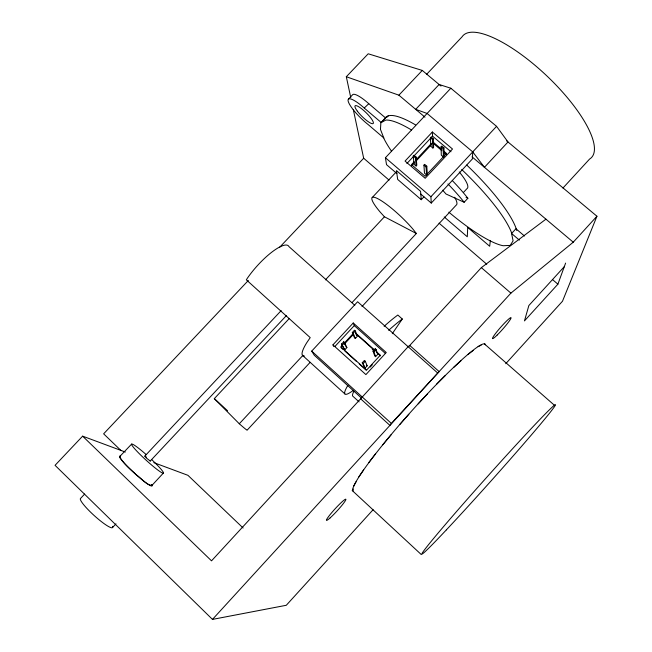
<?xml version="1.0" encoding="UTF-8"?>
<svg xmlns="http://www.w3.org/2000/svg" width="652" height="652" viewBox="0 0 652 652"><rect width="100%" height="100%" fill="white"/><g stroke="black" fill="none" stroke-linecap="round" stroke-linejoin="round"><path stroke-width="0.98" d="M472.733 151.9L484.444 167.32L507.998 141.989L496.563 126.341L450.842 88.232L439.122 84.491L415.691 109.34L427.093 113.464L472.733 151.9L472.39 158.933L431.265 203.065L420.793 194.076M386.579 116.684L380.874 122.723L380.466 129.406L384.387 139.487A89.373 20.228 43.3 0 0 391.55 151.256M490.353 240.474L489.685 246.26L467.72 227.434L467.297 236.782L444.232 216.961M353.547 486.449L356.041 481.812M353.205 488.967L353.058 491.078M151.582 484.591L151.981 485.324C146.781 485.561 141.101 477.957 136.48 474.974C130.571 469.22 123.652 463.963 119.585 456.693L131.655 444.053M564.306 266.644L528.862 305.527L524.461 320.89L557.9 284.174L565.61 263.09M506.449 140.693L596.947 216.236L562.489 301.24L505.748 363.702M358.853 476.824L363.653 469.88M382.757 444.778L391.118 434.778M392.276 333.694L402.292 318.999L397.818 315.038A73.065 11.915 -48 0 0 384.134 326.302M368.763 462.594L375.585 453.784M391.371 423.425L389.929 425.397L360.646 398.796L408.128 346.701L409.741 345.446L439.138 371.591L391.371 423.425L311.697 351.118L357.606 301.754L437.573 372.911M399.66 424.615L408.877 414.232M418.168 403.849L427.467 393.963M453.711 367.378L460.923 360.825M373.115 509.701L286.285 605.284L212.479 619.4L55.053 465.324L82.625 436.155L125.323 452.04M212.479 619.4L510.907 293.123L573.247 242.194L596.947 216.236M362.267 397.027L211.525 560.842L82.625 436.155M409.081 346.171L481.355 267.63L545.944 219.17M562.953 188.037L589.604 159.047A88.55 28.427 43.5 0 0 547.713 76.732A88.55 28.427 43.5 0 0 462.072 36.822L426.424 74.532M362.243 362.789L364.403 360.45L365.283 361.241L367.157 365.829L365.047 368.127L362.243 362.789L363.123 363.58L365.047 368.127M373.042 351.094L375.193 348.763L376.074 349.545L377.72 354.386L375.609 356.677L374.745 355.902L373.042 351.094L373.922 351.884L375.609 356.677M363.123 363.58L365.283 361.241M373.922 351.884L376.074 349.545M370.246 367.043L372.3 364.81M151.761 485.601L163.383 473.067M334.875 346.505L354.272 325.609L353.237 322.984L332.936 344.851L333.767 346.448M341.542 344.142L343.702 341.811L344.566 342.602L346.888 347.573L344.778 349.855L341.542 344.142L344.778 349.855M352.316 332.52L354.476 330.197L355.348 330.98L357.426 336.196L355.324 338.469L354.468 337.703L352.316 332.52L353.188 333.302L355.324 338.469M342.414 344.924L344.566 342.602M353.188 333.302L355.348 330.98M342.838 344.688L340.776 346.905L366.546 370.132L380.32 355.201L376.636 351.901M344.9 342.463L353.148 333.563M342.496 346.13L341.118 347.606L343.392 349.651M344.549 343.914L353.457 334.305M467.859 354.598L473.173 350.474M310.14 362.341L247.198 430.092A34.043 0.929 42.7 0 1 240.466 424.794L239.3 423.767L302.927 355.381M352.031 302.609L416.351 233.481L413.099 229.333A33.382 5.917 43.3 0 0 378.03 198.811A33.382 5.917 43.3 0 0 380.385 212.307L384.435 216.774L416.351 233.481M463.58 192.299L466.987 188.64A29.878 7.025 43.4 0 0 459.228 171.957M362.015 306.505L456.082 205.25A33.244 7.294 43.4 0 0 454.648 197.271M442.692 190.18L445.992 194.003L464.159 202.259L467.875 198.257A66.561 14.621 43.4 0 0 452.325 180.571M421.257 199.699L420.564 191.297L396.457 170.612L397.671 179.43L421.257 199.699L423.89 196.88M431.265 203.065L430.907 196.749L496.563 126.341M416.115 165.983L416.824 165.225L416.123 157.091L413.987 155.282L413.262 156.056L414.02 164.198L416.115 165.983L415.397 157.865L413.262 156.056M432.912 148.053L433.621 147.295L433.254 138.827L431.127 137.026L430.401 137.792L430.825 146.276L432.912 148.053L432.537 139.601L433.254 138.827M286.44 315.544L150.245 461.037L146.651 458.242L144.825 456.107L281.167 310.613M423.93 165.143L424.656 164.369L426.791 166.187L427.288 174.157L426.579 174.915L424.476 173.13L423.93 165.143L426.066 166.969L426.579 174.915M441.078 146.83L441.803 146.056L443.947 147.865L444.102 156.178L443.393 156.936L441.298 155.152L441.078 146.83L443.221 148.64L443.393 156.936M426.066 166.969L426.791 166.187M443.221 148.64L443.947 147.865M239.3 423.767L214.312 398.633L289.309 318.469M325.413 279.871L384.435 216.774M112.543 527.525L115.983 523.849M84.662 494.045L80.522 498.462A21.622 3.407 42.2 0 0 96.243 517.378A21.622 3.407 42.2 0 0 112.535 526.335M432.357 131.997L405.055 161.077L425.169 178.273L452.512 149.023L432.357 131.997L432.545 136.178L406.889 163.522M372.194 197.564L396.408 171.761M415.397 157.865L416.123 157.091M414.248 161.696L411.493 164.638L425.128 176.285L446.506 153.432L443.466 150.856M416.31 159.495L431.469 143.334M411.608 165.779L414.354 162.845M416.416 160.653L431.526 144.532M248.33 280.474L103.635 433.833L121.125 450.662M279.789 247.141L363.669 158.24L353.302 109.536M396.856 173.522L386.522 164.654L385.413 157.743L450.842 88.232M422.276 70.432L368.201 53.79L346.318 76.74L398.877 95.168L422.276 70.432L440.988 86.056M348.543 99.031L352.797 94.556A22.095 4.947 44.4 0 1 368.551 103.489L385.56 117.955L380.874 122.723M387.035 117.156L388.429 115.681M383.792 137.955L368.209 124.614A22.103 4.841 44.4 0 1 348.168 101.15A22.103 4.841 44.4 0 1 364.24 108.028L368.771 103.701M436.62 384.158L445.218 375.609M478.095 346.636L481.192 345.144M144.825 456.107L146.341 457.068M153.79 462.618L187.947 475.324L243.123 528.006M466.05 197.442L467.875 198.257M398.877 95.168L424.957 117.156M472.024 156.839L573.247 242.194M432.545 136.178L450.972 151.761M430.401 137.792L432.537 139.601M433.604 142.511L441.95 149.577M432.904 143.065L441.983 150.759M443.49 152.038L446.522 154.597M524.477 236.008L515.952 228.754L511.592 233.489L519.334 240.099M364.46 108.24L381.241 122.527L385.829 120.066A89.373 20.228 43.3 0 1 411.591 130.033M552.529 279.586L557.9 284.174M385.413 157.743L430.907 196.749M363.669 158.24L389.057 180.099M439.065 223.163L486.767 264.239M481.355 267.63L510.907 293.123M484.469 343.954L554.624 405.446M354.827 305.299L288.991 246.643A35.778 9.682 -47.9 0 0 272.218 251.843A35.778 9.682 -47.9 0 0 247.328 278.274L246.358 279.838L310.213 337.63L306.693 342.805A36.219 7.376 -48 0 0 304.345 355.976M353.237 322.984L386.261 352.528L365.902 374.607L332.936 344.851M354.272 325.609L385.471 353.531M356 333.408L374.427 349.92M356.334 334.183L374.492 350.45M376.758 352.487L380.54 355.878M372.243 349.195L373.759 350.548M346.033 346.807L346.888 347.573M366.302 365.055L367.157 365.829M344.9 351.012L356.236 361.232M359.252 363.955L366.057 370.083M214.312 398.633L215.649 399.839A34.043 0.929 42.7 0 1 227.581 410.825M361.452 398.03L314.272 355.21L311.697 351.118M359.089 401.876L352.65 396.017A32.902 5.02 -48 0 1 353.816 391.42M302.406 355.258L344.818 393.857M352.161 490.467L421.282 554.559M149.968 460.548L150.245 461.037M343.702 341.811L345.642 345.976M355.527 332.813L356.571 335.43M375.193 348.763L376.025 351.192M346.318 76.74L350.76 97.613M352.593 490.239A98.884 10.057 -48.1 0 1 417.166 404.908A98.884 10.057 -48.1 0 1 485.544 344.794M385.748 117.49A89.324 20.668 43.3 0 1 415.601 124.939M466.742 165.054A89.324 20.668 43.3 0 1 516.743 230.474M151.826 484.729A22.021 2.461 42.4 0 1 134.459 473.197A22.021 2.461 42.4 0 1 120.49 456.27M388.657 330.32A73.122 11.589 -48 0 1 402.292 318.999M353.27 390.369A36.512 5.778 -48 0 1 347.875 385.373M447.948 183.954A66.594 14.352 43.4 0 1 464.159 202.259M448.853 212.161A89.373 20.228 43.3 0 0 503.157 245.731L510.214 245.405L513.083 240.832L511.315 232.112A89.373 20.228 43.3 0 0 461.722 169.528M151.663 459.578A21.5 2.111 42.4 0 1 159.944 471.543A21.5 2.111 42.4 0 1 133.415 447.28A21.5 2.111 42.4 0 1 146.235 454.623M497.223 335.006A13.985 1.402 -48.6 0 0 511.078 317.777A13.985 1.402 -48.6 0 0 497.02 331.591A13.985 1.402 -48.6 0 0 497.223 335.006M330.181 517.851A14.32 1.443 -47.5 0 0 345.804 499.799A14.32 1.443 -47.5 0 0 332.504 511.73A14.32 1.443 -47.5 0 0 330.181 517.851M446.359 529.88A100.188 2.82 -48.2 0 0 554.257 406.954A100.188 2.82 -48.2 0 0 463.841 503.165A100.188 2.82 -48.2 0 0 446.359 529.88M357.394 111.199A12.632 2.763 44.4 0 0 372.985 123.644A12.632 2.763 44.4 0 0 362.137 109.161A12.632 2.763 44.4 0 0 357.394 111.199"/></g></svg>
